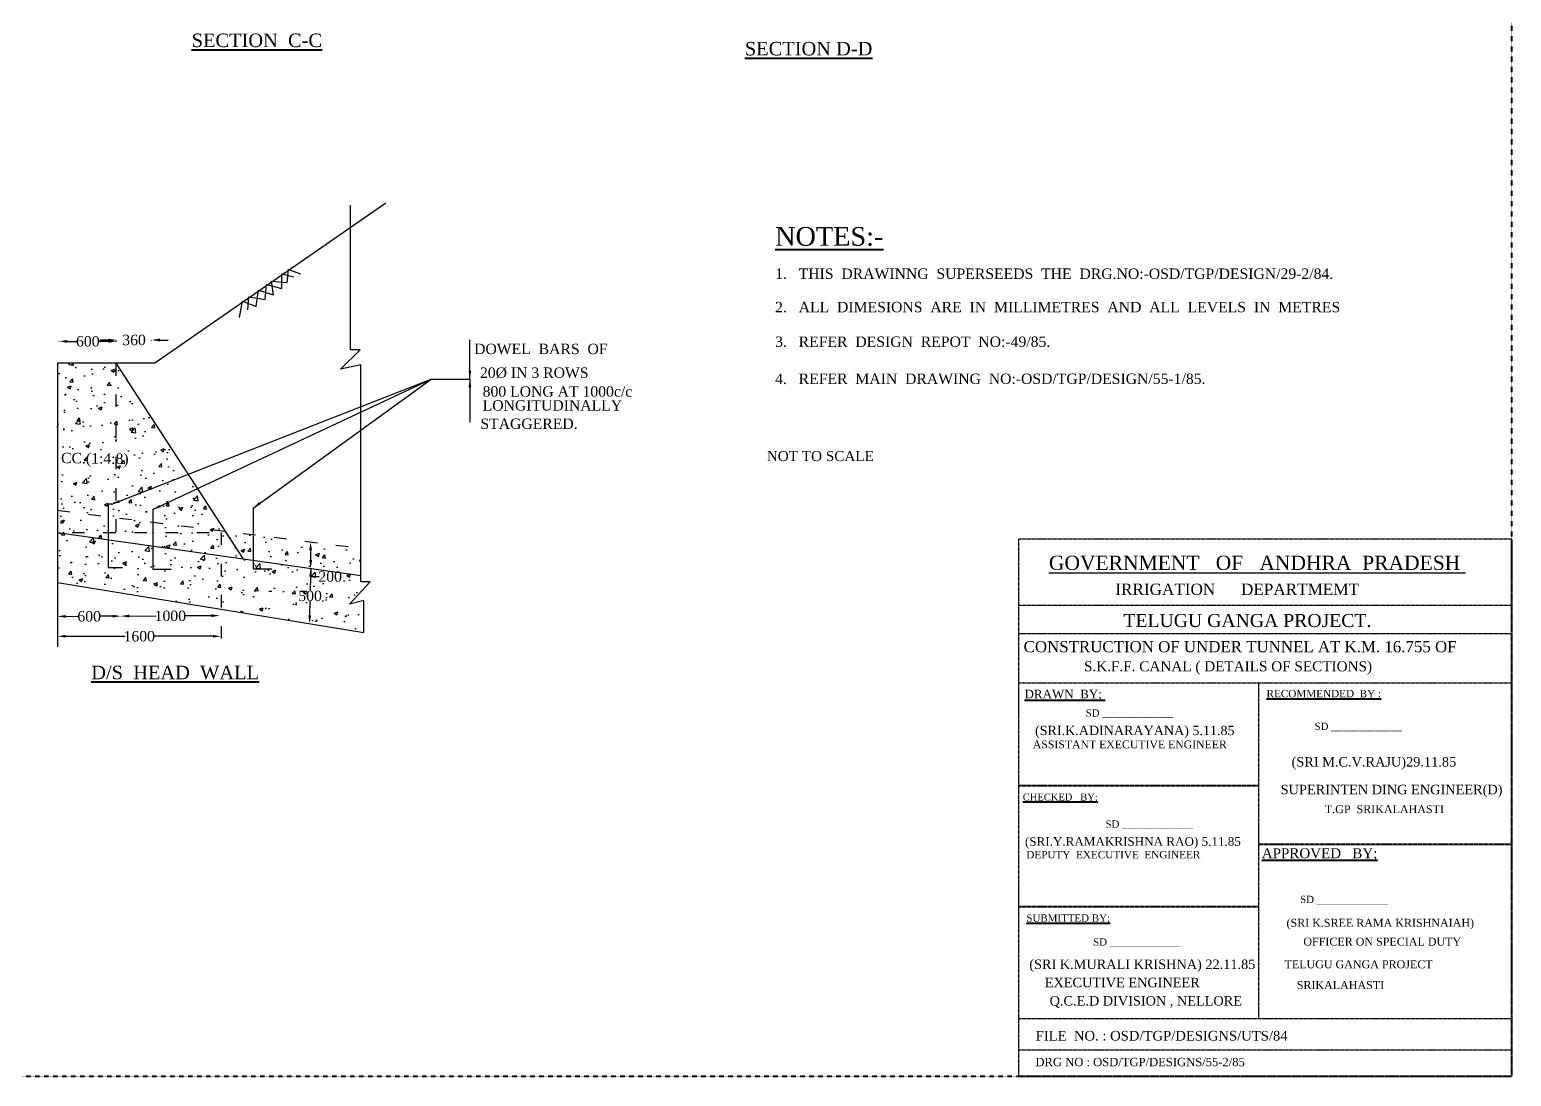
# Model space of a CAD drawing. Header units: millimetres. Extents: x 1455 to 27696, y 621 to 20350.
# Drawn here: x 13438 to 27696, y 621 to 10689 of the extents above; entities that cross this region are included whole.
import ezdxf

# ---------------------------------------------------------------- set-up
doc = ezdxf.new("R2010")
doc.units = ezdxf.units.MM
doc.header["$MEASUREMENT"] = 0
doc.linetypes.add('ACAD_ISO03W100', pattern=[30, 12, -18])
doc.linetypes.add('BORDER', pattern=[1.75, 0.5, -0.25, 0.5, -0.25, 0, -0.25])
for name, color, linetype in [('DIM', 5, 'Continuous'), ('DWG.LINE', 10, 'Continuous'), ('HATCH', 2, 'Continuous'), ('TEXT', 7, 'Continuous')]:
    doc.layers.add(name, color=color, linetype=linetype)
doc.layers.add('DO LINE', color=3, linetype='Continuous', plot=False)
doc.layers.add('TITLE', color=7, linetype='BORDER', lineweight=40)
doc.styles.get("Standard").update_dxf_attribs({"font": 'TIMES.TTF', "height": 100})
doc.dimstyles.get("Standard").update_dxf_attribs({"dimtxt": 100, "dimasz": 80, "dimexe": 0.18, "dimexo": 0.0625, "dimgap": 0.09, "dimtad": 0, "dimtih": 1, "dimtoh": 1, "dimdec": 0, "dimzin": 0, "dimdsep": 46, "dimtxsty": 'Standard', "dimcen": 300, "dimclre": 256, "dimclrt": 4, "dimadec": 0, "dimazin": 0, "dimtfac": 1, "dimtdec": 0, "dimtofl": 0, "dimtmove": 0, "dimatfit": 3, "dimfxl": 5, "dimfxlon": 1, "dimtolj": 1, "dimtzin": 0, "dimarcsym": 0})

# ---------------------------------------------------------------- blocks, each defined once
blk = doc.blocks.new('*D2')
at = {"layer": 'Defpoints', "color": 0, "ltscale": 0.2}
for p in [(13706, 5045), (14316, 5048), (14316, 5048)]:
    blk.add_point(p, dxfattribs=at)
at = {"layer": 'DIM', "lineweight": -2, "ltscale": 0.2}
for p, q in [((13706, 5045), (13706, 5045)), ((14316, 5048), (14316, 5048))]:
    blk.add_line(p, q, dxfattribs=at)
at = {"layer": 'DIM', "color": 0, "lineweight": -2, "ltscale": 0.2}
for p, q in [((13786, 5045), (13906, 5046)), ((14236, 5047), (14116, 5047))]:
    blk.add_line(p, q, dxfattribs=at)
at = {"layer": 'DIM', "color": 0, "ltscale": 0.2}
for points in [[(13786, 5059), (13786, 5032), (13706, 5045)], [(14236, 5061), (14236, 5034), (14316, 5048)]]:
    blk.add_solid(points, dxfattribs=at)
at = {"layer": 'DIM', "color": 4, "ltscale": 0.2, "insert": (14011, 5046), "char_height": 100, "attachment_point": 5}
blk.add_mtext('\\A1;600', dxfattribs=at)
blk = doc.blocks.new('*D3')
at = {"layer": 'Defpoints', "color": 0, "ltscale": 0.2}
for p in [(14316, 5048), (15268, 5053), (15268, 5053)]:
    blk.add_point(p, dxfattribs=at)
at = {"layer": 'DIM', "lineweight": -2, "ltscale": 0.2}
for p, q in [((14316, 5048), (14316, 5048)), ((15268, 5053), (15268, 5053))]:
    blk.add_line(p, q, dxfattribs=at)
at = {"layer": 'DIM', "color": 0, "lineweight": -2, "ltscale": 0.2}
for p, q in [((14396, 5048), (14655, 5050)), ((15188, 5052), (14928, 5051))]:
    blk.add_line(p, q, dxfattribs=at)
at = {"layer": 'DIM', "color": 0, "ltscale": 0.2}
for points in [[(14396, 5062), (14396, 5035), (14316, 5048)], [(15188, 5066), (15188, 5039), (15268, 5053)]]:
    blk.add_solid(points, dxfattribs=at)
at = {"layer": 'DIM', "color": 4, "ltscale": 0.2, "insert": (14792, 5050), "char_height": 100, "attachment_point": 5}
blk.add_mtext('\\A1;1000', dxfattribs=at)
blk = doc.blocks.new('*D4')
at = {"layer": 'Defpoints', "color": 0, "ltscale": 0.2}
for p in [(13706, 4854), (15281, 4854), (15281, 4854)]:
    blk.add_point(p, dxfattribs=at)
at = {"layer": 'DIM', "lineweight": -2, "ltscale": 0.2}
for p, q in [((13706, 4854), (13706, 4854)), ((15281, 4854), (15281, 4854))]:
    blk.add_line(p, q, dxfattribs=at)
at = {"layer": 'DIM', "color": 0, "lineweight": -2, "ltscale": 0.2}
for p, q in [((13786, 4854), (14357, 4854)), ((15201, 4854), (14630, 4854))]:
    blk.add_line(p, q, dxfattribs=at)
at = {"layer": 'DIM', "color": 0, "ltscale": 0.2}
for points in [[(13786, 4867), (13786, 4841), (13706, 4854)], [(15201, 4867), (15201, 4841), (15281, 4854)]]:
    blk.add_solid(points, dxfattribs=at)
at = {"layer": 'DIM', "color": 4, "ltscale": 0.2, "insert": (14493, 4854), "char_height": 100, "attachment_point": 5}
blk.add_mtext('\\A1;1600', dxfattribs=at)
blk = doc.blocks.new('*D6')
at = {"layer": 'Defpoints', "color": 0, "ltscale": 0.2}
for p in [(13722, 7678), (14275, 7691), (14275, 7678)]:
    blk.add_point(p, dxfattribs=at)
at = {"layer": 'DIM', "lineweight": -2, "ltscale": 0.2}
for p, q in [((13722, 7686), (13722, 7691)), ((14275, 7686), (14275, 7691))]:
    blk.add_line(p, q, dxfattribs=at)
at = {"layer": 'DIM', "color": 0, "lineweight": -2, "ltscale": 0.2}
for p, q in [((13802, 7691), (13893, 7691)), ((14195, 7691), (14103, 7691))]:
    blk.add_line(p, q, dxfattribs=at)
at = {"layer": 'DIM', "color": 0, "ltscale": 0.2}
for points in [[(13802, 7704), (13802, 7677), (13722, 7691)], [(14195, 7704), (14195, 7677), (14275, 7691)]]:
    blk.add_solid(points, dxfattribs=at)
at = {"layer": 'DIM', "color": 4, "ltscale": 0.2, "insert": (13998, 7691), "char_height": 100, "attachment_point": 5}
blk.add_mtext('\\A1;600', dxfattribs=at)
blk = doc.blocks.new('*D7')
at = {"layer": 'Defpoints', "color": 0, "ltscale": 0.2}
for p in [(14612, 7704), (14275, 7691), (14612, 7691)]:
    blk.add_point(p, dxfattribs=at)
at = {"layer": 'DIM', "color": 0, "lineweight": -2, "ltscale": 0.2}
for p, q in [((14195, 7704), (14115, 7704)), ((14692, 7704), (14772, 7704))]:
    blk.add_line(p, q, dxfattribs=at)
at = {"layer": 'DIM', "lineweight": -2, "ltscale": 0.2}
for p, q in [((14275, 7699), (14275, 7704)), ((14612, 7699), (14612, 7704))]:
    blk.add_line(p, q, dxfattribs=at)
at = {"layer": 'DIM', "color": 0, "ltscale": 0.2}
for points in [[(14195, 7717), (14195, 7690), (14275, 7704)], [(14692, 7717), (14692, 7690), (14612, 7704)]]:
    blk.add_solid(points, dxfattribs=at)
at = {"layer": 'DIM', "color": 4, "ltscale": 0.2, "insert": (14443, 7704), "char_height": 100, "attachment_point": 5}
blk.add_mtext('\\A1;360', dxfattribs=at)
blk = doc.blocks.new('*D8')
at = {"layer": 'Defpoints', "color": 0, "ltscale": 0.2}
for p in [(16141, 5762), (16143, 5508), (16143, 5508)]:
    blk.add_point(p, dxfattribs=at)
at = {"layer": 'DIM', "lineweight": -2, "ltscale": 0.2}
for p, q in [((16141, 5762), (16141, 5762)), ((16143, 5508), (16143, 5508))]:
    blk.add_line(p, q, dxfattribs=at)
at = {"layer": 'DIM', "color": 0, "lineweight": -2, "ltscale": 0.2}
for p, q in [((16142, 5682), (16142, 5588)), ((16143, 5508), (16144, 5428)), ((16144, 5428), (16224, 5428))]:
    blk.add_line(p, q, dxfattribs=at)
at = {"layer": 'DIM', "color": 0, "ltscale": 0.2}
for points in [[(16155, 5682), (16128, 5682), (16141, 5762)], [(16156, 5588), (16129, 5588), (16143, 5508)]]:
    blk.add_solid(points, dxfattribs=at)
at = {"layer": 'DIM', "color": 4, "ltscale": 0.2, "insert": (16330, 5428), "char_height": 100, "attachment_point": 5}
blk.add_mtext('\\A1;200', dxfattribs=at)
blk = doc.blocks.new('*D9')
at = {"layer": 'Defpoints', "color": 0, "ltscale": 0.2}
for p in [(16143, 5508), (16132, 4976), (16132, 4976)]:
    blk.add_point(p, dxfattribs=at)
at = {"layer": 'DIM', "color": 0, "lineweight": -2, "ltscale": 0.2}
for p, q in [((16141, 5428), (16138, 5293)), ((16134, 5056), (16136, 5191))]:
    blk.add_line(p, q, dxfattribs=at)
at = {"layer": 'DIM', "lineweight": -2, "ltscale": 0.2}
for p, q in [((16143, 5508), (16143, 5508)), ((16132, 4976), (16132, 4976))]:
    blk.add_line(p, q, dxfattribs=at)
at = {"layer": 'DIM', "color": 0, "ltscale": 0.2}
for points in [[(16128, 5428), (16155, 5427), (16143, 5508)], [(16120, 5056), (16147, 5056), (16132, 4976)]]:
    blk.add_solid(points, dxfattribs=at)
at = {"layer": 'DIM', "color": 4, "ltscale": 0.2, "insert": (16137, 5242), "char_height": 100, "attachment_point": 5}
blk.add_mtext('\\A1;500', dxfattribs=at)

msp = doc.modelspace()

# ---------------------------------------------------------------- hatches: boundary and pattern name
at = {"layer": 'HATCH', "ltscale": 0.2}
h = msp.add_hatch(dxfattribs=at)
h.set_pattern_fill('AR-CONC', color=256, scale=50, style=0)
h.paths.add_polyline_path([(14269, 7481.7), (14269, 5995.7), (15319.5, 5864.8)])
h.paths.add_polyline_path([(13705.2, 6455.7), (14408, 6445.5), (14410.9, 6646.7), (13708.2, 6656.9)], flags=9)
h = msp.add_hatch(dxfattribs=at)
h.set_pattern_fill('AR-CONC', color=256, scale=50, style=0)
h.paths.add_polyline_path([(14269, 7480.1), (13706.1, 7480.1), (13706.1, 6065.9), (14269, 5995.7)])
h.paths.add_polyline_path([(13705.2, 6455.7), (14408, 6445.5), (14410.9, 6646.7), (13708.2, 6656.9)], flags=9)
h = msp.add_hatch(dxfattribs=at)
h.set_pattern_fill('AR-CONC', color=256, scale=50, style=0)
h.paths.add_polyline_path([(14192.8, 6005.2), (13706.1, 6065.9), (13706.1, 5852.8), (14192.8, 5783.8)], flags=17)
h = msp.add_hatch(dxfattribs=at)
h.set_pattern_fill('AR-CONC', color=256, scale=50, style=0)
h.paths.add_polyline_path([(14623.7, 5951.5), (14269, 5995.7), (14269, 5851.5), (14623.7, 5851.5)], flags=17)
h = msp.add_hatch(dxfattribs=at)
h.set_pattern_fill('AR-CONC', color=256, scale=50, style=0)
h.paths.add_polyline_path([(15280.7, 5629.7), (13706.1, 5852.8), (13706.1, 5370.7), (15280.7, 5114.6)])
h = msp.add_hatch(dxfattribs=at)
h.set_pattern_fill('AR-CONC', color=256, scale=50, style=0)
h.paths.add_polyline_path([(15319.5, 5864.8), (14623.7, 5951.5), (14623.7, 5851.5), (15280.7, 5851.5), (15280.7, 5629.7), (15491.6, 5599.9)])
h = msp.add_hatch(dxfattribs=at)
h.set_pattern_fill('AR-CONC', color=256, scale=50, style=0)
h.paths.add_polyline_path([(15280.7, 5851.5), (14623.7, 5851.5), (14623.7, 5722.8), (15280.7, 5629.7)], flags=17)
h = msp.add_hatch(dxfattribs=at)
h.set_pattern_fill('AR-CONC', color=256, scale=50, style=0)
h.paths.add_polyline_path([(15588.8, 5831.2), (15319.5, 5864.8), (15491.6, 5599.9), (15588.8, 5586.1)])
h = msp.add_hatch(dxfattribs=at)
h.set_pattern_fill('AR-CONC', color=256, scale=50, style=0)
h.paths.add_polyline_path([(15588.8, 5831.2), (15588.8, 5586.1), (16625.9, 5439.2), (16625.9, 5701.9)])
h.paths.add_polyline_path([(16198.7, 5503.5), (16461.8, 5503.5), (16461.8, 5351.8), (16198.7, 5351.8)], flags=24)
h = msp.add_hatch(dxfattribs=at)
h.set_pattern_fill('AR-CONC', color=256, scale=50, style=0)
h.paths.add_polyline_path([(16714.7, 5376.6), (16625.9, 5376.6), (16625.9, 5439.2), (15280.7, 5629.7), (15280.7, 5114.6), (16655.5, 4891), (16655.5, 5199.2), (16517.3, 5162.2)])
h.paths.add_polyline_path([(16198.7, 5503.5), (16461.8, 5503.5), (16461.8, 5351.8), (16198.7, 5351.8)], flags=24)
h.paths.add_polyline_path([(16007.9, 5317.8), (16267, 5317.8), (16267, 5166), (16007.9, 5166)], flags=24)

# ---------------------------------------------------------------- linework, layer by layer
at = {"layer": 'DO LINE', "linetype": 'ACAD_ISO03W100', "ltscale": 10}
for points in [[(14269, 7480.1), (14269, 5830.9)], [(13706.1, 6065.9), (16625.9, 5701.9)], [(13846, 5851.5), (15280.7, 5851.5), (15280.7, 4770.7)]]:
    msp.add_lwpolyline(points, dxfattribs=at)
at = {"layer": 'DWG.LINE', "ltscale": 0.2}
for points in [[(16866.7, 9020.7), (14643, 7480.1), (13706.1, 7480.1), (13706.1, 4751.5)], [(13706.1, 5370.7), (16655.5, 4891), (16655.5, 5199.2), (16517.3, 5162.2), (16714.7, 5376.6), (16625.9, 5376.6), (16625.9, 7465.6), (16427.9, 7422.1), (16619.5, 7609.3), (16525.9, 7609.3), (16525.9, 9002.4)], [(14269, 7480.1), (15490.3, 5601.8)], [(14228.8, 6124.4), (14192.8, 6124.4), (14192.8, 5515.8), (14330.3, 5515.8)], [(14623.7, 6073.1), (14623.7, 5501), (14801.2, 5501)], [(15588.8, 6086.3), (15588.8, 5504), (15767.2, 5504)], [(13706.1, 5852.8), (16625.9, 5439.2)]]:
    msp.add_lwpolyline(points, dxfattribs=at)
at = {"layer": 'HATCH', "ltscale": 0.2}
for points in [[(15458.5, 7919.6), (15485.8, 8076.7), (15618.1, 8024.8), (15639.5, 8183.2), (15783.8, 8139.3), (15766.8, 8271.4), (15917, 8255.7), (15928.9, 8383.7), (16045.6, 8340.8)], [(15537.6, 7995.7), (15546.7, 8118.9), (15703.3, 8093.2), (15716.5, 8236.6), (15864.4, 8200), (15865.1, 8339.5), (15979, 8311.4)]]:
    msp.add_lwpolyline(points, dxfattribs=at)
at = {"layer": 'TITLE', "lineweight": 30}
for p, q in [((22956.5, 620.7), (22956.5, 5791.5)), ((22956.5, 5152.5), (27695.7, 5152.5)), ((22956.5, 4879.8), (27695.7, 4879.8)), ((22956.5, 4405.9), (27695.7, 4405.9)), ((22956.5, 1176.3), (27695.7, 1176.3)), ((22956.5, 874.8), (27695.7, 874.8))]:
    msp.add_line(p, q, dxfattribs=at)
at = {"layer": 'TITLE'}
for p, q in [((27695.7, 5791.5), (27695.7, 620.7)), ((22956.5, 3418.9), (25261.5, 3418.9)), ((22956.5, 2256.1), (25261.5, 2256.1)), ((27695.7, 620.7), (22956.5, 620.7))]:
    msp.add_line(p, q, dxfattribs=at)
at = {"layer": 'TITLE', "ltscale": 0.2}
msp.add_lwpolyline([(1454.9, 20349.9), (27695.7, 20349.9), (27695.7, 620.7), (1454.9, 620.7)], close=True, dxfattribs=at)
at = {"layer": 'TITLE', "lineweight": 30}
for points in [[(22956.5, 5791.5), (27695.7, 5791.5)], [(25261.5, 4405.9), (25261.5, 1176.3)]]:
    msp.add_lwpolyline(points, dxfattribs=at)
at = {"layer": 'TITLE'}
msp.add_lwpolyline([(25261.5, 2855.3), (27695.7, 2855.3)], dxfattribs=at)

# ---------------------------------------------------------------- texts
at = {"layer": 'TEXT', "ltscale": 0.2}
for s, p in [('DOWEL  BARS  OF ', (17715.2, 7568.3)), ('20%%C IN 3 ROWS', (17771.3, 7339.9)), ('800 LONG AT 1000c/c', (17797.2, 7158.8)), ('LONGITUDINALLY', (17797.2, 7025.2)), ('STAGGERED.', (17775.6, 6848.4))]:
    msp.add_text(s, height=100, dxfattribs=at).set_placement(p)
msp.add_text('CC.(1:4:8)', height=100, rotation=359.16889, dxfattribs=at).set_placement((13739.7, 6520.3))
at = {"layer": 'TITLE'}
for s, height, p in [('%%USECTION  C-C', 130, (14997.1, 10521.6)), ('%%USECTION D-D', 130, (20320, 10441.6)), ('IRRIGATION      DEPARTMEMT ', 109.145, (23885.1, 5251.3)), ('TELUGU GANGA PROJECT.', 125.556, (23962.8, 4943)), ('CONSTRUCTION OF UNDER TUNNEL AT K.M. 16.755 OF', 107.454, (23002.8, 4700.3)), ('%%UD/S  HEAD  WALL', 130, (14031.2, 4440.5)), ('%%UDRAWN  BY; ', 82.906, (23011, 4256.9)), ('%%URECOMMENDED  BY :', 71.148, (25340.1, 4267.1)), ('SD _____________', 69.451, (23599.6, 4081.1)), ('(SRI.K.ADINARAYANA) 5.11.85', 89.545, (23112.5, 3903.5)), ('SD _____________', 69.451, (25801.9, 3953.1)), ('ASSISTANT EXECUTIVE ENGINEER', 74.911, (23091.2, 3776.2)), ('(SRI M.C.V.RAJU)29.11.85', 91.196, (25580.6, 3600.8)), ('SUPERINTEN DING ENGINEER(D)', 91.196, (25475.8, 3334.2)), ('%%UCHECKED   BY;', 66.963, (22994.1, 3273.7)), ('T.GP  SRIKALAHASTI', 76.529, (25901.1, 3152.5)), ('SD _____________', 69.451, (23790, 3012.5)), ('(SRI.Y.RAMAKRISHNA RAO) 5.11.85', 83.354, (23015.2, 2838.5)), ('DEPUTY  EXECUTIVE  ENGINEER', 71.248, (23028.6, 2717.6)), ('%%UAPPROVED   BY;', 95.661, (25294.5, 2719.1)), ('SD _____________', 69.451, (25662.9, 2288.3)), ('%%USUBMITTED BY;', 69.732, (23029.3, 2108.7)), ('(SRI K.SREE RAMA KRISHNAIAH)', 76.529, (25531.9, 2059.5)), ('SD _____________', 69.451, (23671, 1878)), ('OFFICER ON SPECIAL DUTY', 76.529, (25694, 1878.5)), ('(SRI K.MURALI KRISHNA) 22.11.85', 90.955, (23057.2, 1653.5)), ('TELUGU GANGA PROJECT', 76.529, (25512.9, 1660.5)), ('EXECUTIVE ENGINEER ', 90.955, (23205.8, 1478.2)), ('SRIKALAHASTI', 76.529, (25630.6, 1460.8)), ('Q.C.E.D DIVISION , NELLORE', 90.955, (23252.9, 1302)), ('FILE  NO. : OSD/TGP/DESIGNS/UTS/84', 93.357, (23118.1, 964.7)), ('DRG NO : OSD/TGP/DESIGNS/55-2/85', 80.156, (23116.4, 718.5))]:
    msp.add_text(s, height=height, dxfattribs=at).set_placement(p)
at = {"layer": 'TITLE', "ltscale": 0.2}
for s, height, p in [('%%UNOTES:-', 180, (20611.5, 8610.7)), ('1.   THIS  DRAWINNG  SUPERSEEDS  THE  DRG.NO:-OSD/TGP/DESIGN/29-2/84.', 100, (20611.5, 8291.9)), ('2.   ALL  DIMESIONS  ARE  IN  MILLIMETRES  AND  ALL  LEVELS  IN  METRES', 100, (20611.5, 7970.9)), ('3.   REFER  DESIGN  REPOT  NO:-49/85.', 100, (20611.5, 7637.5)), ('4.   REFER  MAIN  DRAWING  NO:-OSD/TGP/DESIGN/55-1/85.', 100, (20611.5, 7281.1))]:
    msp.add_text(s, height=height, dxfattribs=at).set_placement(p)
at = {"layer": 'TITLE', "lineweight": 30}
for s, height, p in [('NOT TO SCALE', 96.709, (20531.3, 6539.5)), ('%%UGOVERNMENT   OF   ANDHRA  PRADESH ', 137.114, (23245.8, 5492.2)), ('S.K.F.F. CANAL ( DETAILS OF SECTIONS)', 96.709, (23583.5, 4517))]:
    msp.add_text(s, height=height, dxfattribs=at).set_placement(p)

# ---------------------------------------------------------------- dimensions: what is measured, and where the dimension line sits
at = {"layer": 'DIM', "ltscale": 0.2}
for p1, p2, distance, text, picture, middle in [((13721.8, 7677.5), (14274.5, 7677.5), 13.1, '600', '*D6', (13998.2, 7690.6)), ((14274.5, 7690.6), (14612.5, 7690.6), 13.1, '360', '*D7', (14443.5, 7703.7)), ((16141.1, 5762.3), (16143, 5507.6), 0, '200', '*D8', (16330.2, 5427.6)), ((16142.8, 5507.6), (16132.1, 4976.2), 0, '500', '*D9', (16137.5, 5241.9)), ((13706.1, 5044.8), (14316.1, 5047.6), 0, '600', '*D2', (14011.1, 5046.2)), ((14316.1, 5047.8), (15267.8, 5052.6), 0, '1000', '*D3', (14791.9, 5050.2)), ((13706.1, 4854.1), (15280.7, 4854.1), 0, '1600', '*D4', (14493.4, 4854.1))]:
    dim = msp.add_aligned_dim(p1=p1, p2=p2, distance=distance, text=text, dimstyle='Standard', dxfattribs=at)
    dim.commit()
    dim.dimension.update_dxf_attribs({"geometry": picture, "text_midpoint": middle})

# ---------------------------------------------------------------- leaders
for points in [[(17674.4, 7328.4), (17674.4, 7368), (17674.4, 7706.3)], [(14228.8, 6124.4), (17300.7, 7328.4)], [(14623.7, 6073.1), (17300.7, 7328.4)], [(15588.8, 6086.3), (17300.7, 7328.4), (17674.4, 7328.4)], [(17674.4, 7328.4), (17674.4, 7291.4), (17674.4, 6914.8)]]:
    msp.add_leader(points, dimstyle='Standard', override={"dimgap": 0.09, "dimtad": 0}, dxfattribs=at)

doc.saveas('drawing.dxf')
